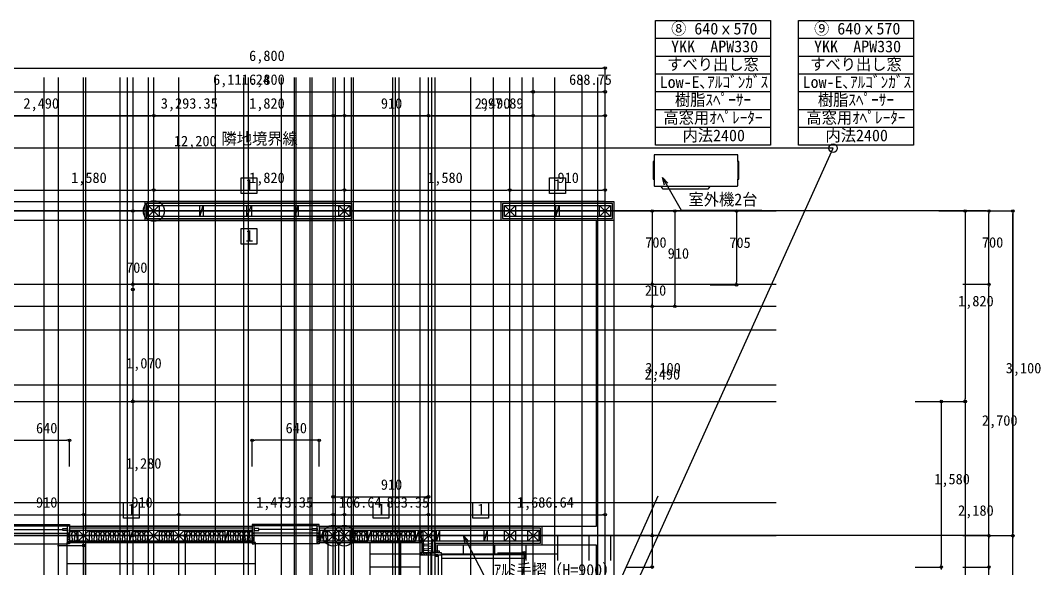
# Model space of a CAD drawing. Header units: metres. Extents: x 10861 to 26950, y 7268 to 22750.
# Drawn here: x 17141 to 26883, y 17515 to 22750 of the extents above; entities that cross this region are included whole.
import ezdxf

# ---------------------------------------------------------------- set-up
doc = ezdxf.new("R2010")
doc.units = ezdxf.units.M

msp = doc.modelspace()

# ---------------------------------------------------------------- linework, layer by layer
at = {"layer": 'COL_1F'}
for p, q in [((18362.2, 20877.5), (18362.2, 20982.5)), ((18362.2, 20982.5), (18467.2, 20982.5)), ((18467.2, 20877.5), (18362.2, 20982.5)), ((18362.2, 20877.5), (18467.2, 20982.5)), ((18467.2, 20982.5), (18467.2, 20877.5)), ((19302.2, 20877.5), (19302.2, 20982.5)), ((19302.2, 20982.5), (19347.2, 20982.5)), ((19302.2, 20877.5), (19347.2, 20982.5)), ((19347.2, 20982.5), (19347.2, 20877.5)), ((20182.2, 20877.5), (20182.2, 20982.5)), ((20182.2, 20982.5), (20287.2, 20982.5)), ((20287.2, 20877.5), (20182.2, 20982.5)), ((20182.2, 20877.5), (20287.2, 20982.5)), ((20287.2, 20982.5), (20287.2, 20877.5)), ((21762.2, 20877.5), (21762.2, 20982.5)), ((21762.2, 20982.5), (21867.2, 20982.5)), ((21867.2, 20877.5), (21762.2, 20982.5)), ((21762.2, 20877.5), (21867.2, 20982.5)), ((21867.2, 20982.5), (21867.2, 20877.5)), ((22672.2, 20877.5), (22672.2, 20982.5)), ((22672.2, 20982.5), (22777.2, 20982.5)), ((22777.2, 20877.5), (22672.2, 20982.5)), ((22672.2, 20877.5), (22777.2, 20982.5)), ((22777.2, 20982.5), (22777.2, 20877.5)), ((18467.2, 20877.5), (18362.2, 20877.5)), ((19347.2, 20877.5), (19302.2, 20877.5)), ((20287.2, 20877.5), (20182.2, 20877.5)), ((21867.2, 20877.5), (21762.2, 20877.5)), ((22777.2, 20877.5), (22672.2, 20877.5)), ((17692.2, 17777.5), (17692.2, 17882.5)), ((17692.2, 17882.5), (17797.2, 17882.5)), ((17797.2, 17777.5), (17692.2, 17882.5)), ((17692.2, 17777.5), (17797.2, 17882.5)), ((17797.2, 17882.5), (17797.2, 17777.5)), ((18362.2, 17777.5), (18362.2, 17882.5)), ((18362.2, 17882.5), (18467.2, 17882.5)), ((18467.2, 17777.5), (18362.2, 17882.5)), ((18362.2, 17777.5), (18467.2, 17882.5)), ((18467.2, 17882.5), (18467.2, 17777.5)), ((18602.2, 17777.5), (18602.2, 17882.5)), ((18602.2, 17882.5), (18707.2, 17882.5)), ((18707.2, 17777.5), (18602.2, 17882.5)), ((18602.2, 17777.5), (18707.2, 17882.5)), ((18707.2, 17882.5), (18707.2, 17777.5)), ((20075.6, 17777.5), (20075.6, 17882.5)), ((20075.6, 17882.5), (20180.6, 17882.5)), ((20180.6, 17777.5), (20075.6, 17882.5)), ((20075.6, 17777.5), (20180.6, 17882.5)), ((20180.6, 17882.5), (20180.6, 17777.5)), ((20182.2, 17777.5), (20182.2, 17882.5)), ((20182.2, 17882.5), (20287.2, 17882.5)), ((20287.2, 17777.5), (20182.2, 17882.5)), ((20182.2, 17777.5), (20287.2, 17882.5)), ((20287.2, 17882.5), (20287.2, 17777.5)), ((20985.6, 17777.5), (20985.6, 17882.5)), ((20985.6, 17882.5), (21090.6, 17882.5)), ((21090.6, 17777.5), (20985.6, 17882.5)), ((20985.6, 17777.5), (21090.6, 17882.5)), ((21090.6, 17882.5), (21090.6, 17777.5)), ((21762.2, 17777.5), (21762.2, 17882.5)), ((21762.2, 17882.5), (21867.2, 17882.5)), ((21867.2, 17777.5), (21762.2, 17882.5)), ((21762.2, 17777.5), (21867.2, 17882.5)), ((21867.2, 17882.5), (21867.2, 17777.5)), ((21985.6, 17777.5), (21985.6, 17882.5)), ((21985.6, 17882.5), (22090.6, 17882.5)), ((22090.6, 17777.5), (21985.6, 17882.5)), ((21985.6, 17777.5), (22090.6, 17882.5)), ((22090.6, 17882.5), (22090.6, 17777.5)), ((17797.2, 17777.5), (17692.2, 17777.5)), ((18467.2, 17777.5), (18362.2, 17777.5)), ((18707.2, 17777.5), (18602.2, 17777.5)), ((20180.6, 17777.5), (20075.6, 17777.5)), ((20287.2, 17777.5), (20182.2, 17777.5)), ((21090.6, 17777.5), (20985.6, 17777.5)), ((21867.2, 17777.5), (21762.2, 17777.5)), ((22090.6, 17777.5), (21985.6, 17777.5))]:
    msp.add_line(p, q, dxfattribs=at)
at = {"layer": 'GLID'}
for p, q in [((17369.1, 10010), (17369.1, 22205)), ((17504.7, 9325), (17504.7, 22205)), ((17744.7, 9325), (17744.7, 22205)), ((17766.3, 10010), (17766.3, 22205)), ((18093.3, 9325), (18093.3, 22205)), ((18163.4, 10010), (18163.4, 22205)), ((18218.8, 9325), (18218.8, 22205)), ((18364.3, 10010), (18364.3, 22205)), ((18414.7, 9325), (18414.7, 22205)), ((18654.7, 9325), (18654.7, 22205)), ((19003.3, 9325), (19003.3, 22205)), ((19274.3, 9325), (19274.3, 22205)), ((19319.1, 10010), (19319.1, 22205)), ((19634.7, 9325), (19634.7, 22205)), ((19759.5, 10010), (19759.5, 22205)), ((19772.5, 9858.3), (19772.5, 22205)), ((19907.5, 10010), (19907.5, 22205)), ((19927.5, 9858.3), (19927.5, 22205)), ((20128.1, 9325), (20128.1, 22205)), ((20151, 9325), (20151, 22205)), ((20234.7, 9325), (20234.7, 22205)), ((20300.9, 10010), (20300.9, 22205)), ((20322.4, 9858.3), (20322.4, 22205)), ((20695.8, 10010), (20695.8, 22205)), ((20723, 10010), (20723, 22205)), ((20757.4, 9858.3), (20757.4, 22205)), ((20959.2, 9325), (20959.2, 22205)), ((21038.1, 9325), (21038.1, 22205)), ((21069.2, 10010), (21069.2, 22205)), ((21102.9, 9325), (21102.9, 22205)), ((21442.7, 10010), (21442.7, 22205)), ((21656.9, 9325), (21656.9, 22205)), ((21814.7, 9325), (21814.7, 22205)), ((21932.7, 10010), (21932.7, 22205)), ((22036, 9325), (22036, 22205)), ((22038, 9325), (22038, 22205)), ((22245.3, 10010), (22245.3, 22205)), ((22504.7, 9325), (22504.7, 22205)), ((22654.7, 10010), (22654.7, 22205)), ((22724.7, 9325), (22724.7, 22205)), ((13514.7, 20930), (24358.1, 20930)), ((13514.7, 20230), (24358.1, 20230)), ((13514.7, 20020), (24358.1, 20020)), ((13514.7, 19795), (24358.1, 19795)), ((13514.7, 19270), (24358.1, 19270)), ((13514.7, 19110), (24358.1, 19110)), ((13514.7, 18145.6), (24358.1, 18145.6)), ((13514.7, 17830), (24358.1, 17830))]:
    msp.add_line(p, q, dxfattribs=at)
at = {"layer": 'WALL_BRACED_1F'}
for p, q in [((19249.7, 21097.5), (19249.7, 21247.5)), ((19249.7, 21247.5), (19399.7, 21247.5)), ((19399.7, 21247.5), (19399.7, 21097.5)), ((22194.7, 21097.5), (22194.7, 21247.5)), ((22194.7, 21247.5), (22344.7, 21247.5)), ((22344.7, 21247.5), (22344.7, 21097.5)), ((19399.7, 21097.5), (19249.7, 21097.5)), ((22344.7, 21097.5), (22194.7, 21097.5)), ((18414.7, 21022.5), (20234.7, 21022.5)), ((18414.7, 21022.5), (20234.7, 21022.5)), ((21814.7, 21022.5), (22724.7, 21022.5)), ((21814.7, 21022.5), (22724.7, 21022.5)), ((20234.7, 20837.5), (18414.7, 20837.5)), ((20234.7, 20837.5), (18414.7, 20837.5)), ((19249.7, 20612.5), (19249.7, 20762.5)), ((19249.7, 20762.5), (19399.7, 20762.5)), ((19399.7, 20762.5), (19399.7, 20612.5)), ((19399.7, 20612.5), (19249.7, 20612.5)), ((18124.7, 17997.5), (18124.7, 18147.5)), ((18124.7, 18147.5), (18274.7, 18147.5)), ((18274.7, 18147.5), (18274.7, 17997.5)), ((20508.1, 17997.5), (20508.1, 18147.5)), ((20508.1, 18147.5), (20658.1, 18147.5)), ((20658.1, 18147.5), (20658.1, 17997.5)), ((21462, 17997.5), (21462, 18147.5)), ((21462, 18147.5), (21612, 18147.5)), ((21612, 18147.5), (21612, 17997.5)), ((18274.7, 17997.5), (18124.7, 17997.5)), ((20658.1, 17997.5), (20508.1, 17997.5)), ((21612, 17997.5), (21462, 17997.5)), ((17744.7, 17922.5), (18654.7, 17922.5)), ((17744.7, 17922.5), (18654.7, 17922.5)), ((20128.1, 17922.5), (21038.1, 17922.5)), ((20128.1, 17922.5), (21038.1, 17922.5)), ((21038.1, 17922.5), (22036, 17922.5)), ((21038.1, 17922.5), (22036, 17922.5))]:
    msp.add_line(p, q, dxfattribs=at)
at = {"layer": 'WALL_NORMAL_1F'}
for p, q in [((18328.2, 21016.5), (16921.2, 21016.5)), ((20321.2, 21016.5), (18328.2, 21016.5)), ((18328.2, 21016.5), (18328.2, 20843.5)), ((20305.2, 21000.5), (18344.2, 21000.5)), ((18344.2, 21000.5), (18344.2, 20859.5)), ((18467.2, 20982.5), (19302.2, 20982.5)), ((18854.7, 20877.5), (18854.7, 20982.5)), ((18854.7, 20982.5), (18884.7, 20982.5)), ((18854.7, 20877.5), (18884.7, 20982.5)), ((18884.7, 20982.5), (18884.7, 20877.5)), ((19347.2, 20982.5), (20182.2, 20982.5)), ((19764.7, 20877.5), (19764.7, 20982.5)), ((19764.7, 20982.5), (19794.7, 20982.5)), ((19764.7, 20877.5), (19794.7, 20982.5)), ((19794.7, 20982.5), (19794.7, 20877.5)), ((20305.2, 20859.5), (20305.2, 21000.5)), ((20321.2, 20843.5), (20321.2, 21016.5)), ((21728.2, 21016.5), (20321.2, 21016.5)), ((22811.2, 21016.5), (21728.2, 21016.5)), ((21728.2, 21016.5), (21728.2, 20843.5)), ((22795.2, 21000.5), (21744.2, 21000.5)), ((21744.2, 21000.5), (21744.2, 20859.5)), ((21867.2, 20982.5), (22672.2, 20982.5)), ((22254.7, 20877.5), (22254.7, 20982.5)), ((22254.7, 20982.5), (22284.7, 20982.5)), ((22254.7, 20877.5), (22284.7, 20982.5)), ((22284.7, 20982.5), (22284.7, 20877.5)), ((22795.2, 20859.5), (22795.2, 21000.5)), ((22811.2, 20843.5), (22811.2, 21016.5)), ((18344.2, 20859.5), (20305.2, 20859.5)), ((19302.2, 20877.5), (18467.2, 20877.5)), ((18884.7, 20877.5), (18854.7, 20877.5)), ((20182.2, 20877.5), (19347.2, 20877.5)), ((19794.7, 20877.5), (19764.7, 20877.5)), ((21744.2, 20859.5), (22795.2, 20859.5)), ((22672.2, 20877.5), (21867.2, 20877.5)), ((22284.7, 20877.5), (22254.7, 20877.5)), ((16921.2, 20843.5), (18328.2, 20843.5)), ((18328.2, 20843.5), (20321.2, 20843.5)), ((20321.2, 20843.5), (21728.2, 20843.5)), ((21728.2, 20843.5), (22811.2, 20843.5)), ((22638.2, 20843.5), (22638.2, 17916.5)), ((22811.2, 17083.9), (22811.2, 20843.5)), ((19353.1, 17916.5), (17609.7, 17916.5)), ((19353.1, 17900.5), (17609.7, 17900.5)), ((17609.7, 17777.5), (17609.7, 17882.5)), ((17609.7, 17882.5), (17692.2, 17882.5)), ((17797.2, 17882.5), (18362.2, 17882.5)), ((18184.7, 17777.5), (18184.7, 17882.5)), ((18184.7, 17882.5), (18214.7, 17882.5)), ((18184.7, 17777.5), (18214.7, 17882.5)), ((18214.7, 17882.5), (18214.7, 17777.5)), ((18467.2, 17882.5), (18602.2, 17882.5)), ((18707.2, 17882.5), (19353.1, 17882.5)), ((19094.7, 17777.5), (19094.7, 17882.5)), ((19094.7, 17882.5), (19124.7, 17882.5)), ((19094.7, 17777.5), (19124.7, 17882.5)), ((19124.7, 17882.5), (19124.7, 17777.5)), ((19353.1, 17777.5), (19353.1, 17882.5)), ((22122.5, 17916.5), (19993.1, 17916.5)), ((22106.5, 17900.5), (19993.1, 17900.5)), ((19993.1, 17777.5), (19993.1, 17882.5)), ((19993.1, 17882.5), (20075.6, 17882.5)), ((20004.7, 17777.5), (20004.7, 17882.5)), ((20004.7, 17882.5), (20034.7, 17882.5)), ((20004.7, 17777.5), (20034.7, 17882.5)), ((20034.7, 17882.5), (20034.7, 17777.5)), ((20180.6, 17882.5), (20182.2, 17882.5)), ((20287.2, 17882.5), (20985.6, 17882.5)), ((20459.7, 17777.5), (20459.7, 17882.5)), ((20459.7, 17882.5), (20489.7, 17882.5)), ((20459.7, 17777.5), (20489.7, 17882.5)), ((20489.7, 17882.5), (20489.7, 17777.5)), ((20914.7, 17777.5), (20914.7, 17882.5)), ((20914.7, 17882.5), (20944.7, 17882.5)), ((20914.7, 17777.5), (20944.7, 17882.5)), ((20944.7, 17882.5), (20944.7, 17777.5)), ((21090.6, 17882.5), (21762.2, 17882.5)), ((21113.1, 17777.5), (21113.1, 17882.5)), ((21113.1, 17882.5), (21143.1, 17882.5)), ((21143.1, 17882.5), (21113.1, 17777.5)), ((21143.1, 17882.5), (21143.1, 17777.5)), ((21568.1, 17777.5), (21568.1, 17882.5)), ((21568.1, 17882.5), (21598.1, 17882.5)), ((21598.1, 17882.5), (21568.1, 17777.5)), ((21598.1, 17882.5), (21598.1, 17777.5)), ((21867.2, 17882.5), (21985.6, 17882.5)), ((22106.5, 17759.5), (22106.5, 17900.5)), ((22122.5, 17743.5), (22122.5, 17916.5)), ((22638.2, 17916.5), (22122.5, 17916.5)), ((17692.2, 17777.5), (17609.7, 17777.5)), ((17609.7, 17765), (19353.1, 17765)), ((18362.2, 17777.5), (17797.2, 17777.5)), ((18214.7, 17777.5), (18184.7, 17777.5)), ((18602.2, 17777.5), (18467.2, 17777.5)), ((19353.1, 17777.5), (18707.2, 17777.5)), ((19124.7, 17777.5), (19094.7, 17777.5)), ((20075.6, 17777.5), (19993.1, 17777.5)), ((19993.1, 17765), (20128.1, 17765)), ((20034.7, 17777.5), (20004.7, 17777.5)), ((20128.1, 17765), (20973.1, 17765)), ((20182.2, 17777.5), (20180.6, 17777.5)), ((20985.6, 17777.5), (20287.2, 17777.5)), ((20489.7, 17777.5), (20459.7, 17777.5)), ((20944.7, 17777.5), (20914.7, 17777.5)), ((20973.1, 17765), (20973.1, 17665)), ((20985.6, 17665), (20985.6, 17777.5)), ((21762.2, 17777.5), (21090.6, 17777.5)), ((21090.6, 17777.5), (21090.6, 17665)), ((21108.6, 17759.5), (22106.5, 17759.5)), ((21108.6, 17665), (21108.6, 17759.5)), ((21143.1, 17777.5), (21113.1, 17777.5)), ((21124.6, 17743.5), (22122.5, 17743.5)), ((21124.6, 17665), (21124.6, 17743.5)), ((21598.1, 17777.5), (21568.1, 17777.5)), ((22038.1, 17777.5), (21867.2, 17777.5)), ((22038.1, 17777.5), (22038.1, 17777.5)), ((22088.5, 17777.5), (22038.1, 17777.5)), ((22088.5, 17777.5), (22088.5, 17777.5)), ((22122.5, 17743.5), (22638.2, 17743.5)), ((22638.2, 17743.5), (22638.2, 17104.1)), ((20985.6, 17665), (21090.6, 17665))]:
    msp.add_line(p, q, dxfattribs=at)
at = {"layer": 'カタログ部品(家具)_1F'}
for p, q in [((17585.1, 17765.9), (17585.1, 17564.5)), ((19385.1, 17765.9), (17585.1, 17765.9)), ((19385.1, 17564.5), (19385.1, 17765.9)), ((17585.1, 17564.5), (19385.1, 17564.5)), ((17585.1, 17564.5), (17585.1, 17105.1)), ((19385.1, 17105.1), (19385.1, 17564.5))]:
    msp.add_line(p, q, dxfattribs=at)
at = {"layer": 'カタログ部品(電化製品)_1F'}
for p, q in [((23192.1, 21464.5), (23191.8, 21462.6)), ((23191.8, 21462.6), (23191.8, 21402.6)), ((23192.2, 21464.5), (23192, 21462.6)), ((23192, 21462.6), (23192, 21402.6)), ((23192.8, 21466.1), (23192.1, 21464.5)), ((23193, 21466.1), (23192.2, 21464.5)), ((23194, 21467.2), (23192.8, 21466.1)), ((23194.1, 21467.2), (23193, 21466.1)), ((23195.3, 21467.6), (23194, 21467.2)), ((23195.5, 21467.6), (23194.1, 21467.2)), ((23988.3, 21467.6), (23195.3, 21467.6)), ((23988.4, 21467.6), (23195.5, 21467.6)), ((23989.6, 21467.2), (23988.3, 21467.6)), ((23989.8, 21467.2), (23988.4, 21467.6)), ((23990.8, 21466.1), (23989.6, 21467.2)), ((23990.9, 21466.1), (23989.8, 21467.2)), ((23991.5, 21464.5), (23990.8, 21466.1)), ((23991.7, 21464.5), (23990.9, 21466.1)), ((23991.8, 21462.6), (23991.5, 21464.5)), ((23992, 21462.6), (23991.7, 21464.5)), ((23991.8, 21402.6), (23991.8, 21462.6)), ((23992, 21402.6), (23992, 21462.6)), ((23181.9, 21401.7), (23181.8, 21401.2)), ((23181.8, 21401.2), (23181.8, 21234)), ((23182.4, 21402.2), (23181.9, 21401.7)), ((23182.1, 21401.7), (23182, 21401.1)), ((23182, 21401.1), (23182, 21234)), ((23182.6, 21402.1), (23182.1, 21401.7)), ((23183, 21402.5), (23182.4, 21402.2)), ((23183.2, 21402.4), (23182.6, 21402.1)), ((23183.8, 21402.6), (23183, 21402.5)), ((23184, 21402.6), (23183.2, 21402.4)), ((23191.8, 21402.6), (23183.8, 21402.6)), ((23192, 21402.6), (23184, 21402.6)), ((23191.8, 21402.6), (23191.8, 21232.6)), ((23192, 21402.6), (23192, 21232.6)), ((23991.8, 21402.6), (23991.8, 21232.6)), ((23999.8, 21402.6), (23991.8, 21402.6)), ((23992, 21402.6), (23992, 21232.6)), ((24000, 21402.6), (23992, 21402.6)), ((24000.6, 21402.5), (23999.8, 21402.6)), ((24000.7, 21402.4), (24000, 21402.6)), ((24001.2, 21402.2), (24000.6, 21402.5)), ((24001.4, 21402.1), (24000.7, 21402.4)), ((24001.6, 21401.7), (24001.2, 21402.2)), ((24001.8, 21401.7), (24001.4, 21402.1)), ((24001.8, 21401.2), (24001.6, 21401.7)), ((24002, 21401.1), (24001.8, 21401.7)), ((24001.8, 21234), (24001.8, 21401.2)), ((24002, 21234), (24002, 21401.1)), ((23181.8, 21234), (23181.9, 21233.5)), ((23181.9, 21233.5), (23182.4, 21233)), ((23182, 21234), (23182.1, 21233.4)), ((23182.1, 21233.4), (23182.6, 21233)), ((23182.4, 21233), (23183, 21232.7)), ((23182.6, 21233), (23183.2, 21232.7)), ((23183, 21232.7), (23183.8, 21232.6)), ((23183.2, 21232.7), (23184, 21232.6)), ((23183.8, 21232.6), (23191.8, 21232.6)), ((23184, 21232.6), (23192, 21232.6)), ((23191.8, 21232.6), (23191.8, 21177.6)), ((23191.8, 21177.6), (23192.4, 21173.7)), ((23192, 21232.6), (23192, 21177.6)), ((23192, 21177.6), (23192.6, 21173.7)), ((23192.4, 21173.7), (23194.1, 21170.5)), ((23192.6, 21173.7), (23194.3, 21170.5)), ((23194.1, 21170.5), (23196.7, 21168.4)), ((23194.3, 21170.5), (23196.9, 21168.3)), ((23196.7, 21168.4), (23199.8, 21167.6)), ((23196.9, 21168.3), (23200, 21167.6)), ((23199.8, 21167.6), (23253.5, 21167.6)), ((23200, 21167.6), (23253.6, 21167.6)), ((23253.5, 21167.6), (23730.1, 21167.6)), ((23253.5, 21167.6), (23268.7, 21146.8)), ((23253.6, 21167.6), (23730.3, 21167.6)), ((23253.6, 21167.6), (23268.9, 21146.7)), ((23268.7, 21146.8), (23270.4, 21145.1)), ((23268.9, 21146.7), (23270.5, 21145.1)), ((23270.4, 21145.1), (23272.5, 21143.8)), ((23270.5, 21145.1), (23272.7, 21143.8)), ((23272.5, 21143.8), (23274.9, 21142.9)), ((23272.7, 21143.8), (23275.1, 21142.9)), ((23274.9, 21142.9), (23277.3, 21142.6)), ((23275.1, 21142.9), (23277.5, 21142.6)), ((23277.3, 21142.6), (23706.3, 21142.6)), ((23277.5, 21142.6), (23706.5, 21142.6)), ((23706.3, 21142.6), (23708.7, 21142.9)), ((23706.5, 21142.6), (23708.8, 21142.9)), ((23708.7, 21142.9), (23711.1, 21143.8)), ((23708.8, 21142.9), (23711.2, 21143.8)), ((23711.1, 21143.8), (23713.2, 21145.1)), ((23711.2, 21143.8), (23713.4, 21145.1)), ((23713.2, 21145.1), (23714.8, 21146.8)), ((23713.4, 21145.1), (23715, 21146.7)), ((23714.8, 21146.8), (23730.1, 21167.6)), ((23715, 21146.7), (23730.3, 21167.6)), ((23730.1, 21167.6), (23983.8, 21167.6)), ((23730.3, 21167.6), (23984, 21167.6)), ((23983.8, 21167.6), (23986.9, 21168.4)), ((23984, 21167.6), (23987.1, 21168.3)), ((23986.9, 21168.4), (23989.4, 21170.5)), ((23987.1, 21168.3), (23989.6, 21170.5)), ((23989.4, 21170.5), (23991.2, 21173.7)), ((23989.6, 21170.5), (23991.3, 21173.7)), ((23991.2, 21173.7), (23991.8, 21177.6)), ((23991.3, 21173.7), (23992, 21177.6)), ((23991.8, 21177.6), (23991.8, 21232.6)), ((23991.8, 21232.6), (23999.8, 21232.6)), ((23992, 21177.6), (23992, 21232.6)), ((23992, 21232.6), (24000, 21232.6)), ((23999.8, 21232.6), (24000.6, 21232.7)), ((24000, 21232.6), (24000.7, 21232.7)), ((24000.6, 21232.7), (24001.2, 21233)), ((24000.7, 21232.7), (24001.4, 21233)), ((24001.2, 21233), (24001.6, 21233.5)), ((24001.4, 21233), (24001.8, 21233.4)), ((24001.6, 21233.5), (24001.8, 21234)), ((24001.8, 21233.4), (24002, 21234))]:
    msp.add_line(p, q, dxfattribs=at)
at = {"layer": 'カマチ_1F'}
for p, q in [((20075.4, 17765), (20075.4, 16708)), ((20180.4, 17137.5), (20180.4, 17765))]:
    msp.add_line(p, q, dxfattribs=at)
at = {"layer": 'スロープ_1F'}
for p, q in [((22272, 17591.2), (22272, 17830)), ((22272, 17830), (22777.2, 17830)), ((22272, 17591.2), (22272, 17830)), ((22272, 17830), (22777.2, 17830)), ((22572, 17591.2), (22572, 17830)), ((22777.2, 17830), (22777.2, 17591.2)), ((22777.2, 17830), (22777.2, 17591.2))]:
    msp.add_line(p, q, dxfattribs=at)
at = {"layer": 'データ 001_1F'}
for p, q in [((23205, 21560), (23205, 22750)), ((23205, 22750), (24305, 22750)), ((24305, 22750), (24305, 21560)), ((24570, 21560), (24570, 22750)), ((24570, 22750), (25670, 22750)), ((25670, 22750), (25670, 21560)), ((23205, 22580), (24305, 22580)), ((24570, 22580), (25670, 22580)), ((23205, 22410), (24305, 22410)), ((24570, 22410), (25670, 22410)), ((15949.7, 22295), (22699.7, 22295)), ((22724.7, 22295), (22699.7, 22295)), ((22724.7, 22045), (22724.7, 22295)), ((22724.7, 22295), (22724.7, 22295)), ((23205, 22240), (24305, 22240)), ((24570, 22240), (25670, 22240)), ((15949.7, 22067.5), (22011, 22067.5)), ((15949.7, 22067.5), (22699.7, 22067.5)), ((20128.1, 22090), (20128.1, 22090)), ((22036, 22067.5), (22011, 22067.5)), ((22036, 7507.5), (22036, 22072.5)), ((22036, 21840), (22036, 22067.5)), ((22036, 22067.5), (22036, 22067.5)), ((22036, 21817.5), (22036, 22067.5)), ((22036, 22067.5), (22061, 22067.5)), ((22061, 22067.5), (22699.7, 22067.5)), ((22724.7, 22067.5), (22699.7, 22067.5)), ((22724.7, 22067.5), (22699.7, 22067.5)), ((22724.7, 7507.5), (22724.7, 22072.5)), ((22724.7, 21817.5), (22724.7, 22067.5)), ((22724.7, 22067.5), (22724.7, 22067.5)), ((22724.7, 21817.5), (22724.7, 22067.5)), ((22724.7, 22067.5), (22724.7, 22067.5)), ((22724.7, 22045), (22724.7, 22045)), ((23205, 22070), (24305, 22070)), ((24570, 22070), (25670, 22070)), ((15949.7, 21840), (18389.7, 21840)), ((20103.1, 21840), (16859.7, 21840)), ((18414.7, 21840), (18389.7, 21840)), ((18414.7, 21840), (18414.7, 21840)), ((18414.7, 21590), (18414.7, 21840)), ((18414.7, 21840), (18439.7, 21840)), ((18439.7, 21840), (20209.7, 21840)), ((20128.1, 21840), (20103.1, 21840)), ((20128.1, 21590), (20128.1, 21840)), ((20128.1, 21840), (20153.1, 21840)), ((20128.1, 21840), (20128.1, 21840)), ((21013.1, 21840), (20153.1, 21840)), ((20234.7, 21840), (20209.7, 21840)), ((20234.7, 21840), (20234.7, 21840)), ((20234.7, 21590), (20234.7, 21840)), ((20234.7, 21840), (20259.7, 21840)), ((20259.7, 21840), (22699.7, 21840)), ((21038.1, 21840), (21013.1, 21840)), ((21038.1, 21590), (21038.1, 21840)), ((21038.1, 21840), (21063.1, 21840)), ((21038.1, 21840), (21038.1, 21840)), ((22011, 21840), (21063.1, 21840)), ((22036, 21840), (22011, 21840)), ((22036, 21840), (22036, 21840)), ((22036, 21590), (22036, 21840)), ((22724.7, 21840), (22699.7, 21840)), ((22724.7, 21590), (22724.7, 21840)), ((22724.7, 21840), (22724.7, 21840)), ((23205, 21900), (24305, 21900)), ((24570, 21900), (25670, 21900)), ((22036, 21817.5), (22036, 21817.5)), ((22724.7, 21817.5), (22724.7, 21817.5)), ((22724.7, 21817.5), (22724.7, 21817.5)), ((23205, 21730), (24305, 21730)), ((24570, 21730), (25670, 21730)), ((18414.7, 21590), (18414.7, 21590)), ((18414.7, 21590), (18414.7, 21590)), ((20128.1, 21590), (20128.1, 21590)), ((20128.1, 13232), (20128.1, 21590)), ((20234.7, 21590), (20234.7, 21590)), ((20234.7, 21590), (20234.7, 21590)), ((21038.1, 15219.8), (21038.1, 21590)), ((21038.1, 21590), (21038.1, 21590)), ((21038.1, 21590), (21038.1, 21590)), ((22036, 21590), (22036, 21590)), ((22724.7, 21590), (22724.7, 21590)), ((24305, 21560), (23205, 21560)), ((25670, 21560), (24570, 21560)), ((23290.9, 21177.1), (23271.5, 21249.5)), ((23271.5, 21249.5), (23324.5, 21196.5)), ((23271.5, 21249.5), (23450.6, 20939.3)), ((16859.7, 21130), (18389.7, 21130)), ((16859.7, 21130), (18389.7, 21130)), ((18414.7, 21130), (18389.7, 21130)), ((18414.7, 21130), (18389.7, 21130)), ((18414.7, 20880), (18414.7, 21130)), ((18414.7, 21130), (18414.7, 21130)), ((18414.7, 21130), (18439.7, 21130)), ((18414.7, 21130), (18439.7, 21130)), ((18414.7, 20880), (18414.7, 21130)), ((18414.7, 21130), (18414.7, 21130)), ((18439.7, 21130), (20209.7, 21130)), ((18439.7, 21130), (20209.7, 21130)), ((20234.7, 21130), (20209.7, 21130)), ((20234.7, 21130), (20209.7, 21130)), ((20234.7, 20880), (20234.7, 21130)), ((20234.7, 21130), (20234.7, 21130)), ((20234.7, 21130), (20259.7, 21130)), ((20234.7, 21130), (20259.7, 21130)), ((20234.7, 20880), (20234.7, 21130)), ((20234.7, 21130), (20234.7, 21130)), ((20259.7, 21130), (21789.7, 21130)), ((20259.7, 21130), (21789.7, 21130)), ((21814.7, 21130), (21789.7, 21130)), ((21814.7, 21130), (21789.7, 21130)), ((21814.7, 20880), (21814.7, 21130)), ((21814.7, 21130), (21814.7, 21130)), ((21814.7, 21130), (21839.7, 21130)), ((21814.7, 21130), (21839.7, 21130)), ((21814.7, 20880), (21814.7, 21130)), ((21814.7, 21130), (21814.7, 21130)), ((21839.7, 21130), (22699.7, 21130)), ((21839.7, 21130), (22699.7, 21130)), ((22724.7, 21130), (22699.7, 21130)), ((22724.7, 21130), (22699.7, 21130)), ((22724.7, 20880), (22724.7, 21130)), ((22724.7, 21130), (22724.7, 21130)), ((22724.7, 20880), (22724.7, 21130)), ((22724.7, 21130), (22724.7, 21130)), ((26367.5, 20930), (11375, 20930)), ((18464.7, 20930), (18214.7, 20930)), ((18214.7, 20930), (18214.7, 20905)), ((18214.7, 20905), (18214.7, 20255)), ((18414.7, 20880), (18414.7, 20880)), ((18414.7, 20880), (18414.7, 20880)), ((18414.7, 20880), (18414.7, 20880)), ((18414.7, 20880), (18414.7, 20880)), ((18464.7, 20930), (18464.7, 20930)), ((20234.7, 20880), (20234.7, 20880)), ((20234.7, 20880), (20234.7, 20880)), ((20234.7, 20880), (20234.7, 20880)), ((20234.7, 20880), (20234.7, 20880)), ((21814.7, 20880), (21814.7, 20880)), ((21814.7, 20880), (21814.7, 20880)), ((21814.7, 20880), (21814.7, 20880)), ((21814.7, 20880), (21814.7, 20880)), ((22724.7, 20880), (22724.7, 20880)), ((22724.7, 20880), (22724.7, 20880)), ((22924.7, 20930), (23174.7, 20930)), ((22924.7, 20930), (22924.7, 20930)), ((22924.7, 20930), (23174.7, 20930)), ((22924.7, 20930), (22924.7, 20930)), ((23139.4, 20930), (23389.4, 20930)), ((23139.4, 20930), (23139.4, 20930)), ((23174.7, 20930), (23174.7, 20905)), ((23174.7, 20930), (23174.7, 20905)), ((23174.7, 20905), (23174.7, 17855)), ((23174.7, 20905), (23174.7, 20255)), ((23389.4, 20930), (23389.4, 20905)), ((23389.4, 20905), (23389.4, 20045)), ((23450.6, 20939.3), (24220.6, 20939.3)), ((23728.1, 20930), (23978.1, 20930)), ((23728.1, 20930), (23728.1, 20930)), ((23978.1, 20930), (23978.1, 20905)), ((23978.1, 20905), (23978.1, 20250)), ((25912.5, 20930), (26162.5, 20930)), ((25912.5, 20930), (25912.5, 20930)), ((26140, 20930), (26390, 20930)), ((26140, 20930), (26140, 20930)), ((26162.5, 20930), (26162.5, 20905)), ((26162.5, 20905), (26162.5, 19135)), ((26367.5, 20930), (26617.5, 20930)), ((26367.5, 20930), (26367.5, 20930)), ((26390, 20930), (26390, 20905)), ((26390, 20930), (26390, 20930)), ((26390, 20930), (26617.5, 20930)), ((26390, 20930), (26390, 20930)), ((26390, 20255), (26390, 20905)), ((26617.5, 20930), (26617.5, 20905)), ((26617.5, 20930), (26617.5, 20905)), ((26617.5, 20930), (26617.5, 20930)), ((26617.5, 20905), (26617.5, 17855)), ((26617.5, 10550), (26617.5, 20905)), ((18214.7, 20230), (18214.7, 20255)), ((18464.7, 20230), (18214.7, 20230)), ((18214.7, 20230), (18214.7, 20230)), ((18214.7, 20180), (18214.7, 20155)), ((18464.7, 20230), (18464.7, 20230)), ((18464.7, 20180), (18464.7, 20180)), ((22924.7, 20230), (23174.7, 20230)), ((22924.7, 20230), (22924.7, 20230)), ((22924.7, 20230), (22924.7, 20230)), ((23174.7, 20230), (23174.7, 20255)), ((23174.7, 20230), (23174.7, 20230)), ((23174.7, 20230), (23174.7, 20205)), ((23174.7, 20205), (23174.7, 20045)), ((23728.1, 20225), (23978.1, 20225)), ((23728.1, 20225), (23728.1, 20225)), ((23978.1, 20225), (23978.1, 20250)), ((23978.1, 20225), (23978.1, 20225)), ((26140, 20230), (26390, 20230)), ((26140, 20230), (26140, 20230)), ((26140, 20230), (26390, 20230)), ((26140, 20230), (26140, 20230)), ((26390, 20230), (26390, 20255)), ((26390, 20230), (26390, 20205)), ((26390, 20230), (26390, 20230)), ((26390, 17555), (26390, 20205)), ((18214.7, 20155), (18214.7, 19135)), ((22924.7, 20020), (23174.7, 20020)), ((22924.7, 20020), (22924.7, 20020)), ((22924.7, 20020), (23174.7, 20020)), ((22924.7, 20020), (22924.7, 20020)), ((23139.4, 20020), (23389.4, 20020)), ((23139.4, 20020), (23139.4, 20020)), ((23174.7, 20020), (23174.7, 20045)), ((23174.7, 20020), (23174.7, 20020)), ((23174.7, 20020), (23174.7, 19995)), ((23174.7, 19995), (23174.7, 17555)), ((23389.4, 20020), (23389.4, 20045)), ((23389.4, 20020), (23389.4, 20020)), ((18214.7, 19110), (18214.7, 19135)), ((18464.7, 19110), (18214.7, 19110)), ((18214.7, 19110), (18214.7, 19110)), ((18214.7, 19110), (18214.7, 19085)), ((18464.7, 19110), (18464.7, 19110)), ((18464.7, 19110), (18464.7, 19110)), ((25685, 19110), (25935, 19110)), ((25685, 19110), (25685, 19110)), ((25912.5, 19110), (26162.5, 19110)), ((25912.5, 19110), (25912.5, 19110)), ((25912.5, 19110), (26162.5, 19110)), ((25912.5, 19110), (25912.5, 19110)), ((25935, 19110), (25935, 19085)), ((26162.5, 19110), (26162.5, 19135)), ((26162.5, 19110), (26162.5, 19110)), ((26162.5, 19110), (26162.5, 19085)), ((18214.7, 19085), (18214.7, 17855)), ((25935, 19085), (25935, 17555)), ((26162.5, 19085), (26162.5, 16955)), ((18710.5, 8165), (23230.6, 18209.7)), ((20128.1, 17950.1), (20128.1, 18200.1)), ((20128.1, 18200.1), (20153.1, 18200.1)), ((20153.1, 18200.1), (21013.1, 18200.1)), ((21038.1, 18200.1), (21013.1, 18200.1)), ((21038.1, 17950.1), (21038.1, 18200.1)), ((21038.1, 18200.1), (21038.1, 18200.1)), ((16859.7, 18030), (17719.7, 18030)), ((17744.7, 18030), (17719.7, 18030)), ((17744.7, 17780), (17744.7, 18030)), ((17744.7, 18030), (17744.7, 18030)), ((17744.7, 18030), (17769.7, 18030)), ((17769.7, 18030), (18629.7, 18030)), ((18654.7, 18030), (18629.7, 18030)), ((18654.7, 17780), (18654.7, 18030)), ((18654.7, 18030), (18654.7, 18030)), ((18654.7, 18030), (18679.7, 18030)), ((18679.7, 18030), (20103.1, 18030)), ((20128.1, 18030), (20103.1, 18030)), ((20128.1, 17780), (20128.1, 18030)), ((20128.1, 18030), (20128.1, 18030)), ((20128.1, 18030), (20153.1, 18030)), ((20153.1, 18030), (20209.7, 18030)), ((20234.7, 18030), (20209.7, 18030)), ((20234.7, 17780), (20234.7, 18030)), ((20234.7, 18030), (20234.7, 18030)), ((20234.7, 18030), (20259.7, 18030)), ((20259.7, 18030), (21013.1, 18030)), ((21038.1, 18030), (21013.1, 18030)), ((21038.1, 17780), (21038.1, 18030)), ((21038.1, 18030), (21038.1, 18030)), ((21038.1, 18030), (21063.1, 18030)), ((21063.1, 18030), (22699.7, 18030)), ((22724.7, 18030), (22699.7, 18030)), ((22724.7, 17780), (22724.7, 18030)), ((22724.7, 18030), (22724.7, 18030)), ((20128.1, 17950.1), (20128.1, 17950.1)), ((21038.1, 17950.1), (21038.1, 17950.1)), ((26390, 17830), (11375, 17830)), ((18214.7, 17830), (18214.7, 17855)), ((18464.7, 17830), (18214.7, 17830)), ((18214.7, 17830), (18214.7, 17830)), ((18214.7, 17830), (18214.7, 17805)), ((18464.7, 17830), (18464.7, 17830)), ((18464.7, 17830), (18464.7, 17830)), ((18964.8, 17830), (18714.8, 17830)), ((18714.8, 17830), (18714.8, 17805)), ((18964.8, 17830), (18964.8, 17830)), ((21387.4, 17756.6), (21371.8, 17830)), ((21371.8, 17830), (21422, 17774.3)), ((21371.8, 17830), (21590.2, 17401.2)), ((22924.7, 17830), (23174.7, 17830)), ((22924.7, 17830), (22924.7, 17830)), ((23174.7, 17830), (23174.7, 17855)), ((23174.7, 17830), (23174.7, 17830)), ((26140, 17830), (26390, 17830)), ((26140, 17830), (26140, 17830)), ((26367.5, 17830), (26617.5, 17830)), ((26367.5, 17830), (26367.5, 17830)), ((26390, 17830), (26390, 17805)), ((26390, 17830), (26390, 17830)), ((26390, 17830), (26617.5, 17830)), ((26390, 17830), (26390, 17830)), ((26617.5, 17830), (26617.5, 17855)), ((26617.5, 17830), (26617.5, 17805)), ((26617.5, 17830), (26617.5, 17830)), ((26617.5, 17830), (26617.5, 17830)), ((17744.7, 17780), (17744.7, 17780)), ((17744.7, 17780), (17744.7, 17780)), ((18214.7, 17805), (18214.7, 16955)), ((18654.7, 17780), (18654.7, 17780)), ((18654.7, 17780), (18654.7, 17780)), ((18714.8, 17805), (18714.8, 16280)), ((20128.1, 17780), (20128.1, 17780)), ((20128.1, 17780), (20128.1, 17780)), ((20234.7, 17780), (20234.7, 17780)), ((20234.7, 17780), (20234.7, 17780)), ((20771.8, 17137.5), (20771.8, 17765)), ((21038.1, 17780), (21038.1, 17780)), ((21038.1, 17780), (21038.1, 17780)), ((22724.7, 17780), (22724.7, 17780)), ((26390, 15580), (26390, 17805)), ((26617.5, 10850), (26617.5, 17805)), ((20480.4, 17655), (20958.1, 17655)), ((23174.7, 17530), (23174.7, 17555)), ((25935, 17530), (25935, 17555)), ((26390, 17530), (26390, 17555)), ((22924.7, 17530), (23174.7, 17530)), ((22924.7, 17530), (22924.7, 17530)), ((23174.7, 17530), (23174.7, 17530)), ((25685, 17530), (25935, 17530)), ((25685, 17530), (25685, 17530)), ((25685, 17530), (25685, 17530)), ((25935, 17530), (25935, 17530)), ((25935, 17530), (25935, 17505)), ((26140, 17530), (26140, 17530)), ((26140, 17530), (26390, 17530)), ((26140, 17530), (26140, 17530)), ((26390, 17530), (26390, 17505)), ((26390, 17530), (26390, 17530))]:
    msp.add_line(p, q, dxfattribs=at)
for centre, radius in [((22724.7, 22295), 12.5), ((22036, 22067.5), 12.5), ((22036, 22067.5), 12.5), ((22724.7, 22067.5), 12.5), ((22724.7, 22067.5), 12.5), ((18414.7, 21840), 12.5), ((18414.7, 21840), 12.5), ((20128.1, 21840), 12.5), ((20128.1, 21840), 12.5), ((20234.7, 21840), 12.5), ((20234.7, 21840), 12.5), ((21038.1, 21840), 12.5), ((21038.1, 21840), 12.5), ((22036, 21840), 12.5), ((22724.7, 21840), 12.5), ((18414.7, 21130), 12.5), ((18414.7, 21130), 12.5), ((18414.7, 21130), 12.5), ((18414.7, 21130), 12.5), ((20234.7, 21130), 12.5), ((20234.7, 21130), 12.5), ((20234.7, 21130), 12.5), ((20234.7, 21130), 12.5), ((21814.7, 21130), 12.5), ((21814.7, 21130), 12.5), ((21814.7, 21130), 12.5), ((21814.7, 21130), 12.5), ((22724.7, 21130), 12.5), ((22724.7, 21130), 12.5), ((18414.7, 20930), 100), ((18214.7, 20930), 12.5), ((23174.7, 20930), 12.5), ((23174.7, 20930), 12.5), ((23389.4, 20930), 12.5), ((23978.1, 20930), 12.5), ((26162.5, 20930), 12.5), ((26390, 20930), 12.5), ((26617.5, 20930), 12.5), ((26617.5, 20930), 12.5), ((18214.7, 20230), 12.5), ((18214.7, 20180), 12.5), ((23174.7, 20230), 12.5), ((23174.7, 20230), 12.5), ((23978.1, 20225), 12.5), ((26390, 20230), 12.5), ((26390, 20230), 12.5), ((23174.7, 20020), 12.5), ((23174.7, 20020), 12.5), ((23389.4, 20020), 12.5), ((18214.7, 19110), 12.5), ((18214.7, 19110), 12.5), ((25935, 19110), 12.5), ((26162.5, 19110), 12.5), ((26162.5, 19110), 12.5), ((20128.1, 18200.1), 12.5), ((21038.1, 18200.1), 12.5), ((17744.7, 18030), 12.5), ((17744.7, 18030), 12.5), ((18654.7, 18030), 12.5), ((18654.7, 18030), 12.5), ((20128.1, 18030), 12.5), ((20128.1, 18030), 12.5), ((20234.7, 18030), 12.5), ((20234.7, 18030), 12.5), ((21038.1, 18030), 12.5), ((21038.1, 18030), 12.5), ((22724.7, 18030), 12.5), ((20128.1, 17830), 100), ((20234.7, 17830), 100), ((18214.7, 17830), 12.5), ((18214.7, 17830), 12.5), ((18714.8, 17830), 12.5), ((23174.7, 17830), 12.5), ((26390, 17830), 12.5), ((26617.5, 17830), 12.5), ((26617.5, 17830), 12.5), ((23174.7, 17530), 12.5), ((25935, 17530), 12.5), ((25935, 17530), 12.5), ((26390, 17530), 12.5), ((26390, 17530), 12.5)]:
    msp.add_circle(centre, radius, dxfattribs=at)
at = {"layer": 'ポーチ_1F'}
for p, q in [((22272, 17830), (22122.5, 17830)), ((22271.8, 17591.2), (22271.8, 17830)), ((21371.8, 17645), (21371.8, 17743.5)), ((21671.8, 17645), (21671.8, 17743.5)), ((21971.8, 17591.2), (21971.8, 17743.5)), ((21160.6, 17655), (22272, 17655))]:
    msp.add_line(p, q, dxfattribs=at)
at = {"layer": '床仕上_1F'}
for p, q in [((20771.8, 17765), (20771.8, 17137.5)), ((20958.1, 17530), (20480.4, 17530))]:
    msp.add_line(p, q, dxfattribs=at)
at = {"layer": '建具(木製戸)_1F'}
for p, q in [((17494.7, 17735), (17744.7, 17735)), ((17494.7, 17735), (17494.7, 17735)), ((17744.7, 17735), (17744.7, 17710)), ((17744.7, 17710), (17744.7, 16175))]:
    msp.add_line(p, q, dxfattribs=at)
msp.add_circle((17744.7, 17735), 12.5, dxfattribs=at)
at = {"layer": '建具(金属戸)_1F'}
for p, q in [((21060.6, 17665), (20958.1, 17665)), ((20958.1, 17665), (20958.1, 17645)), ((20958.1, 17647.8), (20960.9, 17645)), ((20958.1, 17645), (21060.6, 17645)), ((20962.1, 17665), (20982.1, 17645)), ((20983.3, 17665), (21003.3, 17645)), ((21004.5, 17665), (21024.5, 17645)), ((21025.7, 17665), (21045.7, 17645)), ((21046.9, 17665), (21060.6, 17651.4)), ((21060.6, 17665), (21060.6, 17645)), ((21160.6, 17665), (21060.6, 17665)), ((21060.6, 17645), (21060.6, 17665)), ((21060.6, 17645), (21160.6, 17645)), ((21060.6, 17645), (21060.6, 16450)), ((21090.6, 17665), (21090.6, 17685)), ((21090.6, 17685), (21139.6, 17685)), ((21139.6, 17665), (21090.6, 17665)), ((21105.6, 17645), (21105.6, 17635)), ((21125.6, 17645), (21105.6, 17645)), ((21105.6, 17635), (21125.6, 17635)), ((21125.6, 17635), (21125.6, 17645)), ((21130.6, 17645), (21130.6, 16450)), ((21139.6, 17685), (21139.6, 17665)), ((21160.6, 17645), (21160.6, 17665)), ((21160.6, 17645), (21160.6, 16450)), ((21160.6, 17645), (21160.6, 17615)), ((21957.2, 17645), (21160.6, 17645)), ((21698.1, 17665), (21948.1, 17665)), ((21698.1, 17665), (21698.1, 17665)), ((21948.1, 17665), (21948.1, 17640)), ((21948.1, 17640), (21948.1, 16455)), ((21957.2, 17615), (21957.2, 17645)), ((21160.6, 17615), (21957.2, 17615))]:
    msp.add_line(p, q, dxfattribs=at)
msp.add_circle((21948.1, 17665), 12.5, dxfattribs=at)
msp.add_arc((21160.6, 17645), 796.7, -90, 0, dxfattribs=at)
at = {"layer": '建具(金属窓)_1F'}
for p, q in [((16994.7, 18740), (17584.7, 18740)), ((17609.7, 18740), (17584.7, 18740)), ((17609.7, 18490), (17609.7, 18740)), ((17609.7, 18740), (17609.7, 18740)), ((19353.1, 18490), (19353.1, 18740)), ((19353.1, 18740), (19378.1, 18740)), ((19353.1, 18740), (19353.1, 18740)), ((19968.1, 18740), (19378.1, 18740)), ((19993.1, 18740), (19968.1, 18740)), ((19993.1, 18490), (19993.1, 18740)), ((17609.7, 18490), (17609.7, 18490)), ((19353.1, 18490), (19353.1, 18490)), ((19993.1, 18490), (19993.1, 18490)), ((16969.7, 17937.5), (17609.7, 17937.5)), ((17609.7, 17937.5), (17609.7, 17922.5)), ((19993.1, 17937.5), (19353.1, 17937.5)), ((19353.1, 17937.5), (19353.1, 17922.5)), ((19993.1, 17922.5), (19993.1, 17937.5)), ((16989.7, 17922.5), (17589.7, 17922.5)), ((16989.7, 17852.5), (17589.7, 17852.5)), ((17034.7, 17887.5), (17544.7, 17887.5)), ((17544.7, 17877.5), (17544.7, 17897.5)), ((17544.7, 17897.5), (17589.7, 17897.5)), ((17589.7, 17877.5), (17544.7, 17877.5)), ((17589.7, 17852.5), (17589.7, 17922.5)), ((17589.7, 17922.5), (17609.7, 17922.5)), ((17589.7, 17897.5), (17589.7, 17877.5)), ((17609.7, 17852.5), (17589.7, 17852.5)), ((17589.7, 17750), (17589.7, 17852.5)), ((17589.7, 17852.5), (17609.7, 17852.5)), ((17589.7, 17849.9), (17592.3, 17852.5)), ((17589.7, 17828.7), (17609.7, 17848.7)), ((17609.7, 17922.5), (17609.7, 17852.5)), ((17609.7, 17852.5), (17609.7, 17750)), ((19373.1, 17922.5), (19353.1, 17922.5)), ((19353.1, 17922.5), (19353.1, 17852.5)), ((19353.1, 17852.5), (19373.1, 17852.5)), ((19373.1, 17852.5), (19353.1, 17852.5)), ((19353.1, 17852.5), (19353.1, 17750)), ((19353.1, 17841.5), (19364.1, 17852.5)), ((19353.1, 17820.3), (19373.1, 17840.3)), ((19373.1, 17852.5), (19373.1, 17922.5)), ((19973.1, 17922.5), (19373.1, 17922.5)), ((19418.1, 17897.5), (19373.1, 17897.5)), ((19373.1, 17897.5), (19373.1, 17877.5)), ((19373.1, 17877.5), (19418.1, 17877.5)), ((19973.1, 17852.5), (19373.1, 17852.5)), ((19373.1, 17750), (19373.1, 17852.5)), ((19418.1, 17877.5), (19418.1, 17897.5)), ((19928.1, 17887.5), (19418.1, 17887.5)), ((19928.1, 17877.5), (19928.1, 17897.5)), ((19928.1, 17897.5), (19973.1, 17897.5)), ((19973.1, 17877.5), (19928.1, 17877.5)), ((19973.1, 17852.5), (19973.1, 17922.5)), ((19973.1, 17922.5), (19993.1, 17922.5)), ((19973.1, 17897.5), (19973.1, 17877.5)), ((19993.1, 17852.5), (19973.1, 17852.5)), ((19973.1, 17750), (19973.1, 17852.5)), ((19973.1, 17852.5), (19993.1, 17852.5)), ((19973.1, 17846.3), (19979.3, 17852.5)), ((19973.1, 17825.1), (19993.1, 17845.1)), ((19993.1, 17922.5), (19993.1, 17852.5)), ((19993.1, 17852.5), (19993.1, 17750)), ((16989.7, 17750), (17589.7, 17750)), ((17589.7, 17807.5), (17609.7, 17827.5)), ((17589.7, 17786.3), (17609.7, 17806.3)), ((17589.7, 17765), (17609.7, 17785)), ((17609.7, 17750), (17589.7, 17750)), ((17595.9, 17750), (17609.7, 17763.8)), ((19353.1, 17799), (19373.1, 17819)), ((19353.1, 17777.8), (19373.1, 17797.8)), ((19353.1, 17756.6), (19373.1, 17776.6)), ((19353.1, 17750), (19373.1, 17750)), ((19367.7, 17750), (19373.1, 17755.4)), ((19973.1, 17750), (19373.1, 17750)), ((19973.1, 17803.9), (19993.1, 17823.9)), ((19973.1, 17782.7), (19993.1, 17802.7)), ((19973.1, 17761.4), (19993.1, 17781.4)), ((19993.1, 17750), (19973.1, 17750)), ((19982.8, 17750), (19993.1, 17760.2))]:
    msp.add_line(p, q, dxfattribs=at)
for centre in [(17609.7, 18740), (19353.1, 18740), (19993.1, 18740)]:
    msp.add_circle(centre, 12.5, dxfattribs=at)
at = {"layer": '式台_1F'}
msp.add_line((20480.4, 17302.5), (20480.4, 17765), dxfattribs=at)
at = {"layer": '断熱材_1F'}
for p, q in [((17692.2, 17867.5), (17609.7, 17867.5)), ((17609.7, 17867.5), (17609.7, 17777.5)), ((17639.7, 17792.5), (17632.2, 17852.5)), ((17662.2, 17852.5), (17654.7, 17792.5)), ((17684.7, 17792.5), (17677.2, 17852.5)), ((17692.2, 17777.5), (17692.2, 17867.5)), ((18184.7, 17867.5), (17797.2, 17867.5)), ((17797.2, 17867.5), (17797.2, 17777.5)), ((17827.2, 17792.5), (17819.7, 17852.5)), ((17849.7, 17852.5), (17842.2, 17792.5)), ((17872.2, 17792.5), (17864.7, 17852.5)), ((17894.7, 17852.5), (17887.2, 17792.5)), ((17917.2, 17792.5), (17909.7, 17852.5)), ((17939.7, 17852.5), (17932.2, 17792.5)), ((17962.2, 17792.5), (17954.7, 17852.5)), ((17984.7, 17852.5), (17977.2, 17792.5)), ((18007.2, 17792.5), (17999.7, 17852.5)), ((18029.7, 17852.5), (18022.2, 17792.5)), ((18052.2, 17792.5), (18044.7, 17852.5)), ((18074.7, 17852.5), (18067.2, 17792.5)), ((18097.2, 17792.5), (18089.7, 17852.5)), ((18119.7, 17852.5), (18112.2, 17792.5)), ((18142.2, 17792.5), (18134.7, 17852.5)), ((18164.7, 17852.5), (18157.2, 17792.5)), ((18184.7, 17777.5), (18184.7, 17867.5)), ((18362.2, 17867.5), (18214.7, 17867.5)), ((18214.7, 17867.5), (18214.7, 17777.5)), ((18244.7, 17792.5), (18237.2, 17852.5)), ((18267.2, 17852.5), (18259.7, 17792.5)), ((18289.7, 17792.5), (18282.2, 17852.5)), ((18312.2, 17852.5), (18304.7, 17792.5)), ((18334.7, 17792.5), (18327.2, 17852.5)), ((18357.2, 17852.5), (18349.7, 17792.5)), ((18362.2, 17777.5), (18362.2, 17867.5)), ((18602.2, 17867.5), (18467.2, 17867.5)), ((18467.2, 17867.5), (18467.2, 17777.5)), ((18497.2, 17792.5), (18489.7, 17852.5)), ((18519.7, 17852.5), (18512.2, 17792.5)), ((18542.2, 17792.5), (18534.7, 17852.5)), ((18564.7, 17852.5), (18557.2, 17792.5)), ((18587.2, 17792.5), (18579.7, 17852.5)), ((18602.2, 17777.5), (18602.2, 17867.5)), ((19094.7, 17867.5), (18707.2, 17867.5)), ((18707.2, 17867.5), (18707.2, 17777.5)), ((18737.2, 17792.5), (18729.7, 17852.5)), ((18759.7, 17852.5), (18752.2, 17792.5)), ((18782.2, 17792.5), (18774.7, 17852.5)), ((18804.7, 17852.5), (18797.2, 17792.5)), ((18827.2, 17792.5), (18819.7, 17852.5)), ((18849.7, 17852.5), (18842.2, 17792.5)), ((18872.2, 17792.5), (18864.7, 17852.5)), ((18894.7, 17852.5), (18887.2, 17792.5)), ((18917.2, 17792.5), (18909.7, 17852.5)), ((18939.7, 17852.5), (18932.2, 17792.5)), ((18962.2, 17792.5), (18954.7, 17852.5)), ((18984.7, 17852.5), (18977.2, 17792.5)), ((19007.2, 17792.5), (18999.7, 17852.5)), ((19029.7, 17852.5), (19022.2, 17792.5)), ((19052.2, 17792.5), (19044.7, 17852.5)), ((19074.7, 17852.5), (19067.2, 17792.5)), ((19094.7, 17777.5), (19094.7, 17867.5)), ((19353.1, 17867.5), (19124.7, 17867.5)), ((19124.7, 17867.5), (19124.7, 17777.5)), ((19154.7, 17792.5), (19147.2, 17852.5)), ((19177.2, 17852.5), (19169.7, 17792.5)), ((19199.7, 17792.5), (19192.2, 17852.5)), ((19222.2, 17852.5), (19214.7, 17792.5)), ((19244.7, 17792.5), (19237.2, 17852.5)), ((19267.2, 17852.5), (19259.7, 17792.5)), ((19289.7, 17792.5), (19282.2, 17852.5)), ((19312.2, 17852.5), (19304.7, 17792.5)), ((19334.7, 17792.5), (19327.2, 17852.5)), ((19353.1, 17777.5), (19353.1, 17867.5)), ((20004.7, 17867.5), (19993.1, 17867.5)), ((19993.1, 17867.5), (19993.1, 17777.5)), ((20004.7, 17777.5), (20004.7, 17867.5)), ((20075.6, 17867.5), (20034.7, 17867.5)), ((20034.7, 17867.5), (20034.7, 17777.5)), ((20064.7, 17792.5), (20057.2, 17852.5)), ((20075.6, 17777.5), (20075.6, 17867.5)), ((20459.7, 17867.5), (20287.2, 17867.5)), ((20287.2, 17867.5), (20287.2, 17777.5)), ((20317.2, 17792.5), (20309.7, 17852.5)), ((20339.7, 17852.5), (20332.2, 17792.5)), ((20362.2, 17792.5), (20354.7, 17852.5)), ((20384.7, 17852.5), (20377.2, 17792.5)), ((20407.2, 17792.5), (20399.7, 17852.5)), ((20429.7, 17852.5), (20422.2, 17792.5)), ((20452.2, 17792.5), (20444.7, 17852.5)), ((20459.7, 17777.5), (20459.7, 17867.5)), ((20914.7, 17867.5), (20489.7, 17867.5)), ((20489.7, 17867.5), (20489.7, 17777.5)), ((20519.7, 17792.5), (20512.2, 17852.5)), ((20542.2, 17852.5), (20534.7, 17792.5)), ((20564.7, 17792.5), (20557.2, 17852.5)), ((20587.2, 17852.5), (20579.7, 17792.5)), ((20609.7, 17792.5), (20602.2, 17852.5)), ((20632.2, 17852.5), (20624.7, 17792.5)), ((20654.7, 17792.5), (20647.2, 17852.5)), ((20677.2, 17852.5), (20669.7, 17792.5)), ((20699.7, 17792.5), (20692.2, 17852.5)), ((20722.2, 17852.5), (20714.7, 17792.5)), ((20744.7, 17792.5), (20737.2, 17852.5)), ((20767.2, 17852.5), (20759.7, 17792.5)), ((20789.7, 17792.5), (20782.2, 17852.5)), ((20812.2, 17852.5), (20804.7, 17792.5)), ((20834.7, 17792.5), (20827.2, 17852.5)), ((20857.2, 17852.5), (20849.7, 17792.5)), ((20879.7, 17792.5), (20872.2, 17852.5)), ((20902.2, 17852.5), (20894.7, 17792.5)), ((20914.7, 17777.5), (20914.7, 17867.5)), ((20985.6, 17867.5), (20944.7, 17867.5)), ((20944.7, 17867.5), (20944.7, 17777.5)), ((20974.7, 17792.5), (20967.2, 17852.5)), ((20985.6, 17777.5), (20985.6, 17867.5)), ((17609.7, 17777.5), (17692.2, 17777.5)), ((17797.2, 17777.5), (18184.7, 17777.5)), ((18214.7, 17777.5), (18362.2, 17777.5)), ((18467.2, 17777.5), (18602.2, 17777.5)), ((18707.2, 17777.5), (19094.7, 17777.5)), ((19124.7, 17777.5), (19353.1, 17777.5)), ((19993.1, 17777.5), (20004.7, 17777.5)), ((20034.7, 17777.5), (20075.6, 17777.5)), ((20287.2, 17777.5), (20459.7, 17777.5)), ((20489.7, 17777.5), (20914.7, 17777.5)), ((20944.7, 17777.5), (20985.6, 17777.5)), ((20985.6, 17777.5), (20985.6, 17665)), ((21075.6, 17777.5), (20985.6, 17777.5)), ((21000.6, 17747.5), (21060.6, 17755)), ((21060.6, 17725), (21000.6, 17732.5)), ((21075.6, 17665), (21075.6, 17777.5)), ((20985.6, 17665), (21075.6, 17665)), ((21000.6, 17702.5), (21060.6, 17710)), ((21060.6, 17680), (21000.6, 17687.5))]:
    msp.add_line(p, q, dxfattribs=at)
for centre, start, end in [((17647.2, 17852.5), 0, 180), ((17692.2, 17852.5), 90, 180), ((17834.7, 17852.5), 0, 180), ((17879.7, 17852.5), 0, 180), ((17924.7, 17852.5), 0, 180), ((17969.7, 17852.5), 0, 180), ((18014.7, 17852.5), 0, 180), ((18059.7, 17852.5), 0, 180), ((18104.7, 17852.5), 0, 180), ((18149.7, 17852.5), 0, 180), ((18252.2, 17852.5), 0, 180), ((18297.2, 17852.5), 0, 180), ((18342.2, 17852.5), 0, 180), ((18504.7, 17852.5), 0, 180), ((18549.7, 17852.5), 0, 180), ((18594.7, 17852.5), 60, -180), ((18744.7, 17852.5), 0, 180), ((18789.7, 17852.5), 0, 180), ((18834.7, 17852.5), 0, 180), ((18879.7, 17852.5), 0, 180), ((18924.7, 17852.5), 0, 180), ((18969.7, 17852.5), 0, 180), ((19014.7, 17852.5), 0, 180), ((19059.7, 17852.5), 0, 180), ((19162.2, 17852.5), 0, 180), ((19207.2, 17852.5), 0, 180), ((19252.2, 17852.5), 0, 180), ((19297.2, 17852.5), 0, 180), ((19342.2, 17852.5), 43.64378, 180), ((20072.2, 17852.5), 77.07681, 180), ((20324.7, 17852.5), 0, 180), ((20369.7, 17852.5), 0, 180), ((20414.7, 17852.5), 0, 180), ((20459.7, 17852.5), 90, 180), ((20527.2, 17852.5), 0, 180), ((20572.2, 17852.5), 0, 180), ((20617.2, 17852.5), 0, 180), ((20662.2, 17852.5), 0, 180), ((20707.2, 17852.5), 0, 180), ((20752.2, 17852.5), 0, 180), ((20797.2, 17852.5), 0, 180), ((20842.2, 17852.5), 0, 180), ((20887.2, 17852.5), 0, 180), ((20982.2, 17852.5), 77.07681, 180), ((17624.7, 17792.5), 180, 0), ((17669.7, 17792.5), 180, 0), ((17812.2, 17792.5), 180, 0), ((17857.2, 17792.5), 180, 0), ((17902.2, 17792.5), 180, 0), ((17947.2, 17792.5), 180, 0), ((17992.2, 17792.5), 180, 0), ((18037.2, 17792.5), 180, 0), ((18082.2, 17792.5), 180, 0), ((18127.2, 17792.5), 180, 0), ((18172.2, 17792.5), 180, -33.55731), ((18229.7, 17792.5), 180, 0), ((18274.7, 17792.5), 180, 0), ((18319.7, 17792.5), 180, 0), ((18364.7, 17792.5), 180, -99.59407), ((18482.2, 17792.5), 180, 0), ((18527.2, 17792.5), 180, 0), ((18572.2, 17792.5), 180, 0), ((18722.2, 17792.5), 180, 0), ((18767.2, 17792.5), 180, 0), ((18812.2, 17792.5), 180, 0), ((18857.2, 17792.5), 180, 0), ((18902.2, 17792.5), 180, 0), ((18947.2, 17792.5), 180, 0), ((18992.2, 17792.5), 180, 0), ((19037.2, 17792.5), 180, 0), ((19082.2, 17792.5), 180, -33.55731), ((19139.7, 17792.5), 180, 0), ((19184.7, 17792.5), 180, 0), ((19229.7, 17792.5), 180, 0), ((19274.7, 17792.5), 180, 0), ((19319.7, 17792.5), 180, 0), ((20008.1, 17792.5), -180, -102.92319), ((20049.7, 17792.5), 180, 0), ((20302.2, 17792.5), 180, 0), ((20347.2, 17792.5), 180, 0), ((20392.2, 17792.5), 180, 0), ((20437.2, 17792.5), 180, 0), ((20504.7, 17792.5), 180, 0), ((20549.7, 17792.5), 180, 0), ((20594.7, 17792.5), 180, 0), ((20639.7, 17792.5), 180, 0), ((20684.7, 17792.5), 180, 0), ((20729.7, 17792.5), 180, 0), ((20774.7, 17792.5), 180, 0), ((20819.7, 17792.5), 180, 0), ((20864.7, 17792.5), 180, 0), ((20909.7, 17792.5), -180, -70.52878), ((20959.7, 17792.5), 180, 0), ((21000.6, 17762.5), 90, -90), ((21000.6, 17717.5), 90, -90), ((21060.6, 17740), -90, 90), ((21000.6, 17672.5), 90, -150), ((21060.6, 17695), -90, 90)]:
    msp.add_arc(centre, 15, start, end, dxfattribs=at)
at = {"layer": '部屋_1F'}
for p, q in [((24901.7, 21530), (12701.7, 21530)), ((19069.8, 8614.6), (24901.7, 21530))]:
    msp.add_line(p, q, dxfattribs=at)
msp.add_circle((24901.7, 21530), 40, dxfattribs=at)

# ---------------------------------------------------------------- texts
at = {"layer": 'WALL_BRACED_1F'}
for p in [(19289.7, 21123), (22234.7, 21123), (19289.7, 20638), (18164.7, 18023), (20548.1, 18023), (21502, 18023)]:
    msp.add_text('1', height=112, dxfattribs=at).set_placement(p)
at = {"layer": 'データ 001_1F'}
for s, height, p in [('⑧ 640ｘ570', 112, (23354.4, 22615.5)), ('⑨ 640ｘ570', 112, (24719.4, 22615.5)), ('YKK\u3000APW330', 112, (23354.4, 22445.5)), ('YKK\u3000APW330', 112, (24719.4, 22445.5)), ('6,800', 100, (19324.7, 22362.5)), ('すべり出し窓', 112, (23318, 22275.5)), ('すべり出し窓', 112, (24683, 22275.5)), ('6,111.24', 100, (18980.3, 22135)), ('6,800', 100, (19324.7, 22135)), ('688.75', 100, (22380.3, 22135)), ('Low-E､ｱﾙｺﾞﾝｶﾞｽ', 112, (23245.2, 22105.5)), ('Low-E､ｱﾙｺﾞﾝｶﾞｽ', 112, (24610.2, 22105.5)), ('樹脂ｽﾍﾟｰｻｰ', 112, (23390.9, 21935.5)), ('樹脂ｽﾍﾟｰｻｰ', 112, (24755.9, 21935.5)), ('2,490', 100, (17169.7, 21907.5)), ('3,293.35', 100, (18481.4, 21907.5)), ('1,820', 100, (19324.7, 21907.5)), ('910', 100, (20583.1, 21907.5)), ('2,490', 100, (21479.7, 21907.5)), ('997.89', 100, (21537, 21907.5)), ('高窓用ｵﾍﾟﾚｰﾀｰ', 112, (23281.6, 21765.5)), ('高窓用ｵﾍﾟﾚｰﾀｰ', 112, (24646.6, 21765.5)), ('内法2400', 112, (23463.7, 21595.5)), ('内法2400', 112, (24828.7, 21595.5)), ('1,580', 100, (17624.7, 21197.5)), ('1,580', 100, (17624.7, 21197.5)), ('1,820', 100, (19324.7, 21197.5)), ('1,820', 100, (19324.7, 21197.5)), ('1,580', 100, (21024.7, 21197.5)), ('1,580', 100, (21024.7, 21197.5)), ('910', 100, (22269.7, 21197.5)), ('910', 100, (22269.7, 21197.5)), ('室外機2台', 112, (23520.6, 20984.8)), ('700', 100, (23107.2, 20580)), ('705', 100, (23910.6, 20577.5)), ('700', 100, (26322.5, 20580)), ('910', 100, (23321.9, 20475)), ('700', 100, (18149.7, 20339.7)), ('210', 100, (23103.9, 20121.3)), ('1,820', 100, (26095, 20020)), ('1,070', 100, (18149.7, 19426.5)), ('2,490', 100, (23100.9, 19320.2)), ('3,100', 100, (23107.2, 19380)), ('3,100', 100, (26550, 19380)), ('2,700', 100, (26322.5, 18880)), ('1,280', 100, (18147.2, 18470)), ('1,580', 100, (25867.5, 18320)), ('910', 100, (20583.1, 18267.6)), ('910', 100, (17289.7, 18097.5)), ('910', 100, (18199.7, 18097.5)), ('1,473.35', 100, (19391.4, 18097.5)), ('106.64', 100, (20181.4, 18097.5)), ('803.35', 100, (20636.4, 18097.5)), ('1,686.64', 100, (21881.4, 18097.5)), ('2,180', 100, (26095, 18020)), ('ｱﾙﾐ手摺（H=900）', 112, (21660.2, 17446.6))]:
    msp.add_text(s, height=height, dxfattribs=at).set_placement(p)
at = {"layer": '建具(金属窓)_1F'}
for p in [(17289.7, 18807.5), (19673.1, 18807.5)]:
    msp.add_text('640', height=100, dxfattribs=at).set_placement(p)
at = {"layer": '部屋_1F'}
for s, height, p in [('12,200', 100, (18606.6, 21548.3)), ('隣地境界線', 112, (19061.4, 21564.8))]:
    msp.add_text(s, height=height, dxfattribs=at).set_placement(p)

doc.saveas('drawing.dxf')
